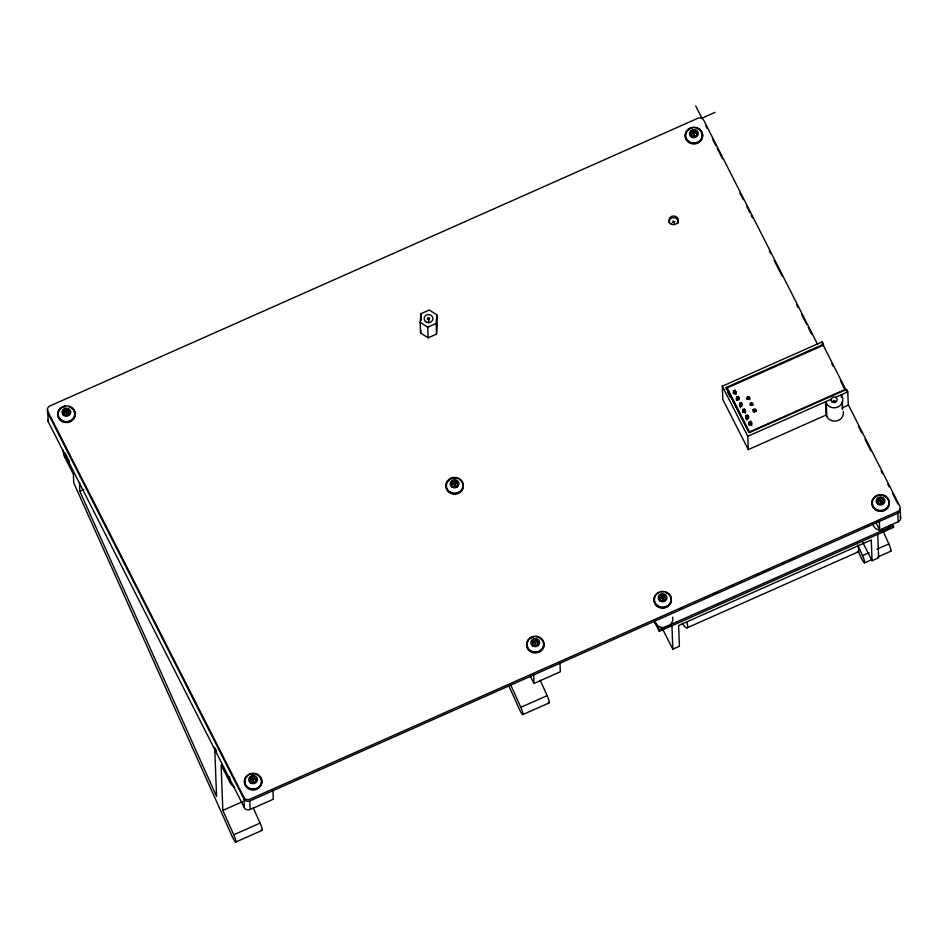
<?xml version="1.0" encoding="UTF-8"?>
<svg xmlns="http://www.w3.org/2000/svg" width="948" height="948" viewBox="0 0 948 948"><rect width="100%" height="100%" fill="white"/><g stroke="black" fill="none" stroke-linecap="round" stroke-linejoin="round"><path stroke-width="1.42" d="M63.623 410.401L63.398 415.011L63.623 410.401L66.656 409.062L69.417 410.828L69.334 413.873L69.275 412.38M69.417 410.828L69.145 413.944L66.099 415.295L63.338 413.529M250.296 777.822L250.011 780.951L252.772 782.716L255.818 781.365L256.09 778.249L253.329 776.483L250.296 777.822L250.213 780.879L250.154 779.386M256.09 778.249L256.007 781.294L255.948 779.801M420.165 322.308L420.924 313.729L429.29 310.02L436.874 314.878L437.289 325.543L436.518 334.111L428.164 337.82L420.568 332.961L420.165 322.308L427.749 327.167L428.164 337.82M420.568 332.961L420.829 330.105M436.518 334.111L436.116 323.458L436.874 314.878M451.793 482.011L451.521 485.127L454.282 486.893L457.315 485.542L457.6 482.425L454.839 480.66L451.793 482.011L451.71 485.068L451.663 483.575M532.468 640.801L532.195 643.917L534.956 645.695L537.99 644.344L538.274 641.227L535.513 639.45L532.468 640.801L532.397 643.858L532.338 642.365M538.274 641.227L538.191 644.273L538.132 642.78M691.092 131.808L690.808 134.924L693.569 136.702L696.614 135.351L696.887 132.234L694.126 130.457L691.092 131.808L690.867 136.417M696.887 132.234L696.804 135.28L696.756 133.787M659.832 595.996L659.559 599.112L662.32 600.878L665.354 599.527L665.638 596.411L662.877 594.645L659.832 595.996L659.749 599.041L659.69 597.548M665.638 596.411L665.555 599.468L665.496 597.975M877.765 499.229L877.481 502.345L880.242 504.123L883.287 502.772L883.56 499.655L880.799 497.89L877.765 499.229L877.682 502.286L877.623 500.793M883.56 499.655L883.477 502.701L883.429 501.208M715.065 112.362L701.899 118.204L695.702 105.986M63.682 411.894L66.716 410.555L69.477 412.321M691.151 133.301L694.185 131.95L696.946 133.727M65.068 412.759L67.699 411.586M692.538 134.166L695.168 132.993M427.204 319.18L429.835 318.007M427.749 327.167L436.116 323.458M672.333 222.614L674.964 221.453M214.686 747.391L216.571 796.427L79.786 491.183L83.732 489.429M451.852 483.504L454.898 482.153L457.659 483.918L457.6 482.425M453.239 484.369L455.87 483.196M843.282 411.539A8.733 8.129 -2.2 0 1 837.357 420.746A8.733 8.129 -2.2 0 1 826.798 416.539L826.289 403.208L825.542 401.751L826.052 415.07L748.28 449.601L722.838 399.523L722.317 386.191L822.343 341.79L823.646 346.103M726.263 389.332L726.192 387.471L823.575 344.231M748.92 432.335L727.235 389.652L727.163 387.945L823.243 345.297L846.611 391.287L846.54 389.427L749.157 432.667L726.192 387.471M735.861 391.678L734.179 392.425L733.385 390.872L735.067 390.114L735.968 394.605M736.537 397.07L738.219 396.323L739.013 397.887L737.331 398.634L736.537 397.07L736.643 399.985M737.817 398.752L738.48 398.468M747.688 398.184L749.003 397.591M739.843 405.898A1.458 1.351 -2.2 0 0 739.665 406.218L739.689 403.279L741.372 402.533L742.165 404.097L740.483 404.843L740.589 407.759M750.84 404.381L752.155 403.801M742.948 412.404L742.841 409.477L744.524 408.73L745.424 413.209M745.318 410.294L743.635 411.041L742.841 409.477M753.992 410.591L755.307 410.01M746.1 418.601L745.993 415.686L747.676 414.94L748.47 416.504L746.787 417.25L746.894 420.165M749.252 424.811L749.145 421.896L750.828 421.149L751.728 425.628M751.622 422.713L749.939 423.46L749.145 421.896M845.58 389.273L749.513 431.921L727.163 387.945M748.28 449.601L747.771 436.281L831.36 399.167L831.467 401.822M835.52 397.319L847.785 391.868L846.54 389.427M832.937 402.153L835.567 400.98M841.848 408.055L848.294 405.199L847.785 391.868M532.527 642.294L535.573 640.943L538.334 642.72M533.914 643.159L536.556 641.986M250.343 779.315L253.389 777.976L256.15 779.742M659.891 597.489L662.925 596.138L665.686 597.904M877.824 500.722L880.858 499.371L883.619 501.148M251.741 780.18L254.372 779.007M661.277 598.342L663.908 597.181M879.211 501.587L881.841 500.414M262.158 830.33L235.839 842.014A7.276 1.055 66.1 0 0 233.753 834.785L222.839 810.433L242.581 801.664M679.254 609.41L681.944 608.213M704.838 598.058L707.528 596.861M712.908 594.467L716.949 592.678M730.41 586.705L733.1 585.509M738.492 583.115L742.533 581.325M755.994 575.341L758.684 574.144M764.064 571.763L768.105 569.961M781.567 563.989L784.257 562.792M789.648 560.398L793.689 558.609M865.038 526.934L867.728 525.737M47.708 409.974A4.361 4.065 -2.2 0 0 47.862 413.079L243.968 799.069A4.361 4.065 -2.2 0 0 249.786 800.977L897.78 513.271A4.361 4.065 -2.2 0 0 900.221 508.863M47.791 419.537A4.361 4.065 -2.2 0 0 48.194 421.611L244.3 807.601A4.361 4.065 -2.2 0 0 250.106 809.509L273.273 799.223L272.941 790.703M529.979 675.545L533.997 683.461L560.315 671.777L559.995 663.245M875.679 522.099L879.685 529.979L898.111 521.803A4.361 4.065 -2.2 0 0 900.197 516.376M659.298 631.356L659.227 629.65L893.478 525.642L893.549 527.349L659.298 631.356L653.954 620.845M687.312 627.742L858.39 551.783M233.753 834.785L260.072 823.101L253.175 807.72M549.212 702.883L522.893 714.567A7.276 1.055 66.1 0 0 520.796 707.338L547.126 695.654L540.23 680.273M871.212 559.913L864.623 562.839A7.276 1.055 66.1 0 0 862.538 555.611L869.126 552.684M877.019 549.176L888.857 543.927L883.477 531.899M877.789 556.986L890.954 551.144M662.818 629.496L672.831 649.19L679.408 646.263L678.614 625.49L871.271 539.945L872.077 560.73L878.654 557.803L877.753 534.352M831.846 363.819L833.162 366.402M840.39 380.622L844.988 389.675M817.484 344.112L703.7 120.159A4.361 4.065 -2.2 0 0 697.894 118.251L49.889 405.957A4.361 4.065 -2.2 0 0 47.803 411.373L243.909 797.363A4.361 4.065 -2.2 0 0 249.715 799.271L897.72 511.565A4.361 4.065 -2.2 0 0 899.806 506.149L848.27 404.713M705.774 125.823L707.113 128.454M712.469 138.989L715.811 145.577M717.15 148.208L722.506 158.754M739.902 193.001L743.256 199.59M746.597 206.178L749.951 212.767M751.29 215.397L752.629 218.04M769.361 250.971L770.7 253.602M774.042 260.19L782.076 275.998M796.794 304.983L798.133 307.614M801.487 314.203L806.843 324.737M808.182 327.38L811.524 333.957M858.378 426.173L861.72 432.762M865.062 439.351L871.094 451.212M881.13 470.966L882.47 473.597M887.826 484.144L889.165 486.774M892.506 493.363L897.863 503.898M833.636 400.352L834.88 402.793M693.237 132.365L694.469 134.806M879.898 499.786L881.142 502.227M892.21 524.718L893.549 527.349M826.052 415.07L826.798 416.539M862.739 542.339L872.077 560.73M673.033 220.813L674.265 223.254M748.031 397.271L748.659 398.504M751.183 403.481L751.811 404.701M754.347 409.69L754.964 410.911M752.949 409.583L754.276 412.214M747.285 417.369L747.593 417.985M739.689 403.279L740.483 404.843M745.993 415.686L746.787 417.25M727.578 391.915L730.197 397.082M722.317 386.191L747.771 436.281M661.977 596.541L663.209 598.982M655.898 623.085L659.227 629.65M427.904 317.367L429.136 319.82M453.938 482.556L455.182 484.997M534.613 641.346L535.857 643.799M65.756 410.958L67 413.399M252.429 778.379L253.673 780.82M65.151 453.073L69.678 461.996M215.326 748.671L216.618 751.219M63.362 450.229A14.552 13.545 -2.2 0 0 64.701 457.126L73.387 474.225L73.719 482.793L231.976 835.97A7.276 1.055 66.1 0 0 235.839 842.014M234.642 787.361A14.552 13.545 -2.2 0 1 229.783 782.041L221.097 764.941L222.839 810.433M857.75 544.922L862.538 555.611M858.355 551.392L860.76 556.784A7.276 1.055 66.1 0 0 864.623 562.839M510.462 684.266L520.796 707.338M508.756 685.605L519.03 708.511A7.276 1.055 66.1 0 0 522.893 714.567M900.268 509.917L900.6 518.449M897.78 513.271L898.111 521.803M882.185 498.767L882.244 500.26M880.799 497.89L880.858 499.371M880.526 501.006L880.597 502.76M879.365 521.447L879.685 529.979M842.286 401.525L842.594 409.524M841.433 397.402L841.338 394.735L842.073 396.205A8.733 8.129 -2.2 0 1 837.902 407.036A8.733 8.129 -2.2 0 1 826.289 403.208M822.343 341.79L822.437 344.456M695.512 131.345L695.571 132.839M694.126 130.457L694.185 131.95M693.853 133.585L693.924 135.339M690.95 133.372L691.009 134.865M671.931 625.739L672.831 649.19M664.252 595.534L664.311 597.015M662.877 594.645L662.925 596.138M662.593 597.761L662.664 599.515M536.888 640.338L536.947 641.832M535.513 639.45L535.573 640.943M535.229 642.566L535.3 644.332M533.57 644.806L533.629 646.299M533.677 674.94L533.997 683.461M457.315 485.542L457.374 487.035M456.213 481.548L456.272 483.042M454.839 480.66L454.898 482.153M454.554 483.776L454.625 485.542M428.52 318.599L428.674 322.593M420.924 313.729L421.185 320.388M254.716 777.36L254.763 778.853M253.329 776.483L253.389 777.976M253.057 779.6L253.116 781.353M249.786 800.977L250.106 809.509M243.968 799.069L244.3 807.601M229.57 776.708L229.783 782.041M79.454 482.544L79.786 491.183M68.043 409.939L68.102 411.432M66.656 409.062L66.716 410.555M66.384 412.179L66.443 413.932M63.48 411.965L63.54 413.458M64.547 453.132L64.701 457.126M47.862 413.079L48.194 421.611M669.063 222.827A4.657 4.337 -2.2 0 1 674.04 217.708A4.657 4.337 -2.2 0 1 678.033 223.479M451.639 482.781A4.657 4.337 -2.2 0 1 452.658 482.165M655.969 623.843A8.295 7.714 -2.2 0 1 655.305 621.935M883.394 495.484A8.295 7.714 -2.2 0 1 886.487 508.164A8.295 7.714 -2.2 0 1 872.812 505.474A8.295 7.714 -2.2 0 1 881.285 495.069M69.417 406.811A8.733 8.129 -2.2 0 1 74.051 418.459A8.733 8.129 -2.2 0 1 60.885 420.746A8.733 8.129 -2.2 0 1 60.826 408.292M62.746 407.142A8.733 8.129 -2.2 0 1 64.914 406.479M261.032 778.379A8.733 8.129 -2.2 0 1 252.417 789.992A8.733 8.129 -2.2 0 1 245.97 777.289M251.587 773.9A8.733 8.129 -2.2 0 1 253.863 773.793M256.09 774.232A8.733 8.129 -2.2 0 1 259.799 776.602M540.301 638.158A8.733 8.129 -2.2 0 1 542.493 649.463A8.733 8.129 -2.2 0 1 530.347 651.56A8.733 8.129 -2.2 0 1 528.154 640.267M529.683 638.691A8.733 8.129 -2.2 0 1 533.771 636.878M463.24 484.582A8.733 8.129 -2.2 0 1 455.064 494.181A8.733 8.129 -2.2 0 1 445.951 485.447M446.425 483.373A8.733 8.129 -2.2 0 1 455.372 477.97M459.626 479.368A8.733 8.129 -2.2 0 1 462.541 482.568M696.887 128.205A8.733 8.129 -2.2 0 1 701.52 139.866A8.733 8.129 -2.2 0 1 688.355 142.141A8.733 8.129 -2.2 0 1 688.295 129.698M690.215 128.549A8.733 8.129 -2.2 0 1 692.384 127.885M889.2 501.8A8.733 8.129 -2.2 0 1 879.886 511.399A8.733 8.129 -2.2 0 1 872.397 500.591M874.968 497.119A8.733 8.129 -2.2 0 1 876.888 495.97M879.057 495.306A8.733 8.129 -2.2 0 1 881.332 495.188M883.56 495.626A8.733 8.129 -2.2 0 1 888.513 499.786M694.611 127.648A8.295 7.714 -2.2 0 1 701.117 139.131A8.295 7.714 -2.2 0 1 687.146 139.83A8.295 7.714 -2.2 0 1 692.443 127.755M451.805 482.449A4.361 4.065 -2.2 0 1 452.765 481.868M69.251 406.656A8.295 7.714 -2.2 0 1 72.818 418.838A8.295 7.714 -2.2 0 1 59.286 417.855A8.295 7.714 -2.2 0 1 64.974 406.348M535.987 636.641A8.295 7.714 -2.2 0 1 542.505 648.124A8.295 7.714 -2.2 0 1 528.534 648.823A8.295 7.714 -2.2 0 1 533.831 636.748M670.58 596.553A8.733 8.129 -2.2 0 1 663.102 608.166A8.733 8.129 -2.2 0 1 654.464 597.347M665.626 592.393A8.733 8.129 -2.2 0 1 669.347 594.775M665.46 592.239A8.295 7.714 -2.2 0 1 669.478 603.888A8.295 7.714 -2.2 0 1 656.336 604.54A8.295 7.714 -2.2 0 1 659.121 592.559M661.183 591.931A8.295 7.714 -2.2 0 1 663.351 591.825M747.403 416.018A1.458 1.351 -2.2 0 1 748.6 417.938A1.458 1.351 -2.2 0 1 746.254 418.341A1.458 1.351 -2.2 0 1 746.657 416.148M751.266 422.464A1.458 1.351 -2.2 0 1 751.551 424.443A1.458 1.351 -2.2 0 1 749.406 424.55A1.458 1.351 -2.2 0 0 749.05 425.178M749.406 424.55A1.458 1.351 -2.2 0 1 749.489 422.547M749.809 422.358A1.458 1.351 -2.2 0 1 750.923 422.298M740.72 403.635A1.458 1.351 -2.2 0 1 742.403 405.187A1.458 1.351 -2.2 0 1 740.258 406.147A1.458 1.351 -2.2 0 1 740.033 403.931M735.162 391.275A1.458 1.351 -2.2 0 1 735.861 393.313A1.458 1.351 -2.2 0 1 733.562 393.432A1.458 1.351 -2.2 0 1 734.048 391.334M736.442 400.364A1.458 1.351 -2.2 0 1 736.691 399.701M743.256 411.847A1.458 1.351 -2.2 0 1 743.576 411.657M745.981 418.625A1.458 1.351 -2.2 0 1 746.147 418.317M753.269 411.894A1.458 1.351 -2.2 0 1 756.03 411.42M750.2 405.353A1.458 1.351 -2.2 0 1 752.878 405.211M746.965 399.487A1.458 1.351 -2.2 0 1 748.529 398.243A1.458 1.351 -2.2 0 1 749.868 399.701M888.857 543.927A7.276 1.055 66.1 0 1 890.622 551.072M672.713 617.195A9.456 8.805 -2.2 0 1 665.081 627.469A9.456 8.805 -2.2 0 1 654.096 620.43M890.765 524.742A9.456 8.805 -2.2 0 1 881.071 530.596A9.456 8.805 -2.2 0 1 872.551 523.426M858.201 546.818A26.189 3.78 66.1 0 1 857.371 551.902M687.122 622.777A26.189 3.78 66.1 0 1 682.335 623.322M260.072 823.101A7.276 1.055 66.1 0 1 261.316 829.737M547.126 695.654A7.276 1.055 66.1 0 1 548.371 702.278M831.443 398.8L831.278 399.499A2.915 2.714 -2.2 0 0 835.425 402.153A2.915 2.714 -2.2 0 0 835.84 397.473L835.164 397.153A2.915 2.714 -2.2 0 0 831.443 398.8M670.923 223.906A4.657 4.337 -2.2 0 0 678.223 220.659A4.657 4.337 -2.2 0 0 671.599 216.417A4.657 4.337 -2.2 0 0 670.923 223.906M878.038 504.348A4.361 4.065 -2.2 0 0 884.875 501.314A4.361 4.065 -2.2 0 0 878.666 497.333A4.361 4.065 -2.2 0 0 878.038 504.348M426.031 321.941A4.361 4.065 -2.2 0 0 432.869 318.907A4.361 4.065 -2.2 0 0 426.659 314.926A4.361 4.065 -2.2 0 0 426.031 321.941M61.466 420.639A8.733 8.129 -2.2 0 0 75.153 414.56A8.733 8.129 -2.2 0 0 62.722 406.609A8.733 8.129 -2.2 0 0 61.466 420.639M248.139 788.061A8.733 8.129 -2.2 0 0 261.826 781.981A8.733 8.129 -2.2 0 0 249.395 774.03A8.733 8.129 -2.2 0 0 248.139 788.061M530.323 651.027A8.733 8.129 -2.2 0 0 543.998 644.96A8.733 8.129 -2.2 0 0 531.579 636.997A8.733 8.129 -2.2 0 0 530.323 651.027M449.648 492.237A8.733 8.129 -2.2 0 0 463.323 486.17A8.733 8.129 -2.2 0 0 450.904 478.207A8.733 8.129 -2.2 0 0 449.648 492.237M688.947 142.034A8.733 8.129 -2.2 0 0 702.622 135.967A8.733 8.129 -2.2 0 0 690.191 128.016A8.733 8.129 -2.2 0 0 688.947 142.034M875.62 509.455A8.733 8.129 -2.2 0 0 889.295 503.388A8.733 8.129 -2.2 0 0 876.864 495.437A8.733 8.129 -2.2 0 0 875.62 509.455M691.365 136.927A4.361 4.065 -2.2 0 0 698.202 133.893A4.361 4.065 -2.2 0 0 691.993 129.912A4.361 4.065 -2.2 0 0 691.365 136.927M449.897 491.905A8.295 7.714 -2.2 0 0 462.897 486.134A8.295 7.714 -2.2 0 0 451.094 478.574A8.295 7.714 -2.2 0 0 449.897 491.905M452.066 487.13A4.361 4.065 -2.2 0 0 458.903 484.096A4.361 4.065 -2.2 0 0 452.694 480.115A4.361 4.065 -2.2 0 0 452.066 487.13M248.388 787.717A8.295 7.714 -2.2 0 0 261.387 781.946A8.295 7.714 -2.2 0 0 249.585 774.398A8.295 7.714 -2.2 0 0 248.388 787.717M250.568 782.941A4.361 4.065 -2.2 0 0 257.406 779.908A4.361 4.065 -2.2 0 0 251.196 775.926A4.361 4.065 -2.2 0 0 250.568 782.941M63.895 415.52A4.361 4.065 -2.2 0 0 70.733 412.487A4.361 4.065 -2.2 0 0 64.523 408.505A4.361 4.065 -2.2 0 0 63.895 415.52M532.74 645.92A4.361 4.065 -2.2 0 0 539.59 642.886A4.361 4.065 -2.2 0 0 533.369 638.905A4.361 4.065 -2.2 0 0 532.74 645.92M657.687 606.222A8.733 8.129 -2.2 0 0 671.362 600.143A8.733 8.129 -2.2 0 0 658.943 592.192A8.733 8.129 -2.2 0 0 657.687 606.222M660.104 601.115A4.361 4.065 -2.2 0 0 666.942 598.081A4.361 4.065 -2.2 0 0 660.732 594.1A4.361 4.065 -2.2 0 0 660.104 601.115M743.303 412.285A1.458 1.351 -2.2 0 0 745.578 411.278A1.458 1.351 -2.2 0 0 743.505 409.951A1.458 1.351 -2.2 0 0 743.303 412.285M736.987 399.878A1.458 1.351 -2.2 0 0 739.274 398.859A1.458 1.351 -2.2 0 0 737.2 397.532A1.458 1.351 -2.2 0 0 736.987 399.878M750.674 405.211A1.458 1.351 -2.2 0 0 752.949 404.192A1.458 1.351 -2.2 0 0 750.875 402.876A1.458 1.351 -2.2 0 0 750.674 405.211M753.826 411.42A1.458 1.351 -2.2 0 0 756.101 410.401A1.458 1.351 -2.2 0 0 754.027 409.074A1.458 1.351 -2.2 0 0 753.826 411.42M747.522 399.001A1.458 1.351 -2.2 0 0 749.797 397.994A1.458 1.351 -2.2 0 0 747.723 396.667A1.458 1.351 -2.2 0 0 747.522 399.001"/></g></svg>
